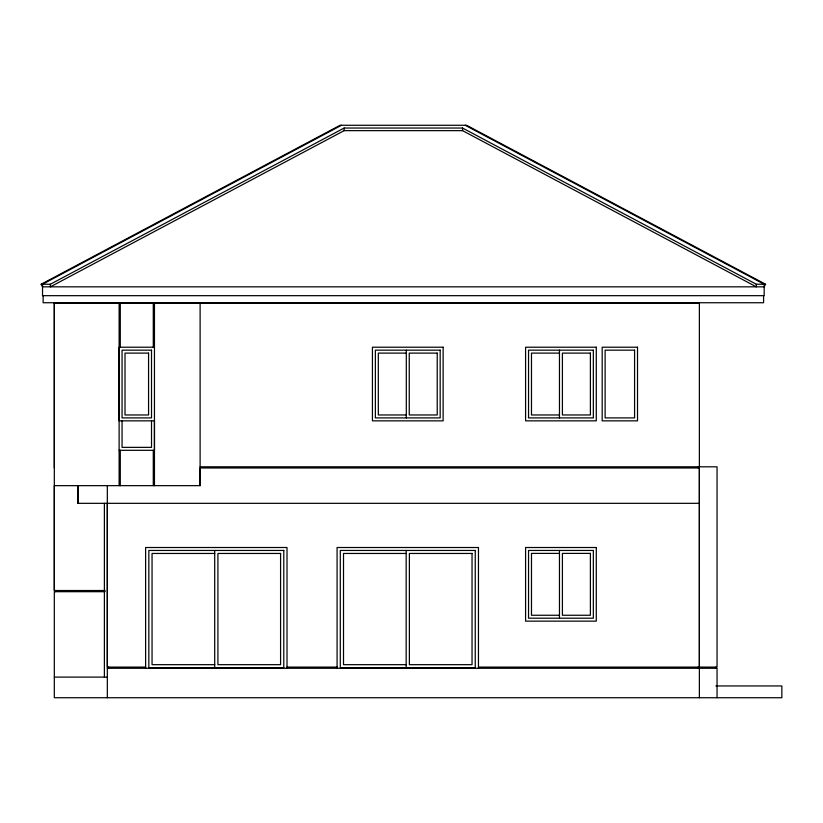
<?xml version="1.0" encoding="UTF-8"?>
<svg xmlns="http://www.w3.org/2000/svg" width="823" height="823" viewBox="0 0 823 823"><rect width="100%" height="100%" fill="white"/><g stroke="black" fill="none" stroke-linecap="round" stroke-linejoin="round"><path stroke-width="1.23" d="M54.318 590.513L54.318 303.029L699.375 303.029L699.375 667.093L699.375 467.978L200.112 467.978L200.112 485.652L54.318 485.652L54.318 590.513L105.19 590.513M77.876 503.326L77.876 485.652L77.876 503.326L699.375 503.326M107.329 697.729L107.329 485.652M107.329 503.326L107.329 667.093L145.62 667.093M119.119 485.652L119.119 303.029M120.292 485.652L120.292 450.304M765.565 284.233L764.176 286.836L42.529 286.836L41.15 284.233L340.115 125.271L466.59 125.271L765.565 284.233L756.316 284.233L462.557 128.038L344.158 128.038L50.388 284.233L41.15 284.233M341.504 125.271L42.529 284.233L42.529 295.673L764.176 295.673L764.176 284.233L465.211 125.271M756.316 284.233L756.316 286.836L462.557 130.641L344.158 130.641L50.388 286.836L50.388 284.233M154.457 347.213L119.119 347.213L119.119 420.851L154.457 420.851L154.457 450.304L119.119 450.304M406.305 353.108L378.323 353.108L378.323 414.967L406.305 414.967M559.465 353.108L531.483 353.108L531.483 414.967L559.465 414.967M200.112 466.806L717.049 466.806L717.049 667.093L478.461 667.093M214.71 553.457L152.049 553.457L152.049 664.675L214.71 664.675M406.171 553.457L343.51 553.457L343.51 664.675L406.171 664.675M559.465 553.395L531.483 553.395L531.483 615.254L559.465 615.254M105.19 591.696L54.318 591.696L54.318 697.729L781.85 697.729L781.85 685.95L715.866 685.95M287.011 667.093L337.08 667.093M107.329 668.276L717.049 668.276L717.049 697.729M54.318 677.113L107.329 677.113M763.59 295.673L763.59 302.741L43.125 302.741L43.125 295.673M715.866 667.093L715.866 668.276M699.375 668.276L699.375 697.729M698.202 466.806L698.202 467.978M698.202 667.093L698.202 668.276M559.465 350.166L559.465 417.909M559.465 550.453L559.465 618.196M478.461 668.276L478.461 547.511L337.08 547.511L337.08 668.276M462.557 128.038L462.557 130.641M406.305 350.166L406.305 417.909M406.171 550.453L406.171 667.69M344.158 128.038L344.158 130.641M287.011 668.276L287.011 547.511L145.62 547.511L145.62 668.276M214.71 550.453L214.71 667.69M200.112 303.029L200.112 485.652M154.457 303.029L154.457 485.652M153.284 303.029L153.284 347.213M153.284 450.304L153.284 485.652M151.514 420.851L151.514 447.362L122.061 447.362L122.061 420.851M120.292 303.029L120.292 347.213M108.513 667.093L108.513 668.276M104.387 503.326L104.387 677.113M55.491 590.513L55.491 591.696M54.318 303.029L54.318 467.978M443.124 347.213L372.428 347.213L372.428 420.851L443.124 420.851L443.124 347.213M596.284 347.213L525.588 347.213L525.588 420.851L596.284 420.851L596.284 347.213M637.516 347.213L602.179 347.213L602.179 420.851L637.516 420.851L637.516 347.213M151.514 350.166L122.061 350.166L122.061 417.909L151.514 417.909L151.514 350.166M440.171 350.166L375.37 350.166L375.37 417.909L440.171 417.909L440.171 350.166M593.342 350.166L528.541 350.166L528.541 417.909L593.342 417.909L593.342 350.166M634.574 350.166L605.121 350.166L605.121 417.909L634.574 417.909L634.574 350.166M148.572 353.108L125.003 353.108L125.003 414.967L148.572 414.967L148.572 353.108M437.229 353.108L409.247 353.108L409.247 414.967L437.229 414.967L437.229 353.108M590.389 353.108L562.407 353.108L562.407 414.967L590.389 414.967L590.389 353.108M596.284 547.511L525.588 547.511L525.588 621.149L596.284 621.149L596.284 547.511M283.791 550.453L148.84 550.453L148.84 667.69L283.791 667.69L283.791 550.453M475.252 550.453L340.29 550.453L340.29 667.69L475.252 667.69L475.252 550.453M593.342 550.453L528.541 550.453L528.541 618.196L593.342 618.196L593.342 550.453M280.581 553.457L217.92 553.457L217.92 664.675L280.581 664.675L280.581 553.457M472.042 553.457L409.381 553.457L409.381 664.675L472.042 664.675L472.042 553.457M590.389 553.395L562.407 553.395L562.407 615.254L590.389 615.254L590.389 553.395"/></g></svg>
